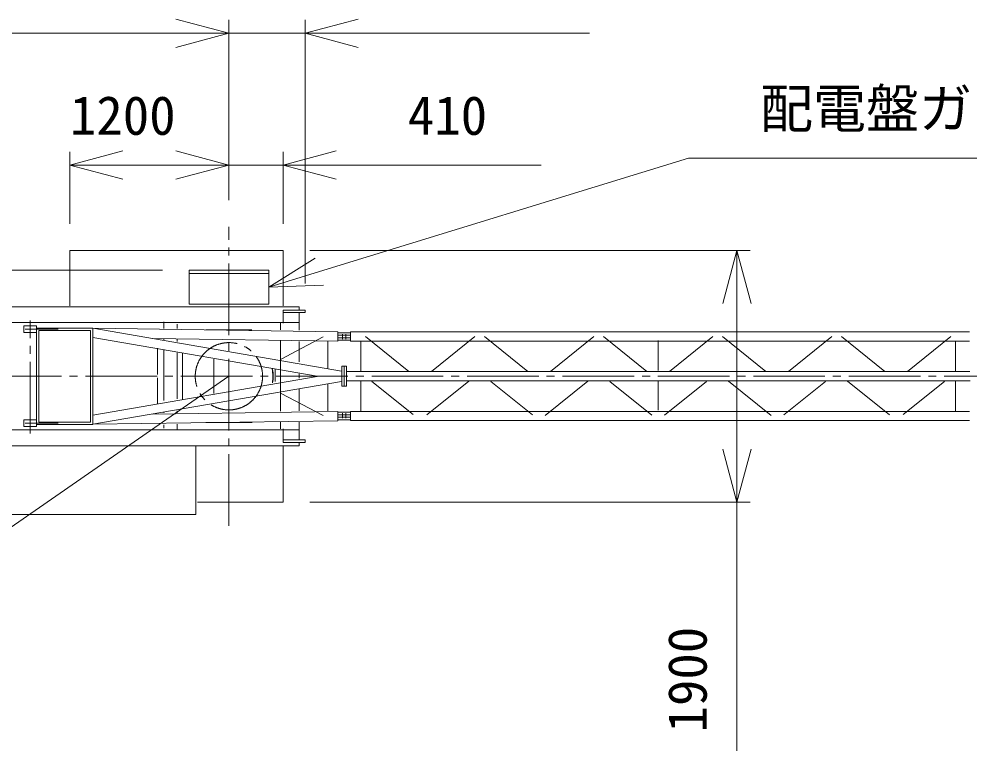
# Model space of a CAD drawing. Units: millimetres, scale not verified. Extents: x -17479 to 17501, y -24490 to 27284.
# Drawn here: x -12885 to -5710, y 18579 to 24106 of the extents above; entities that cross this region are included whole.
import ezdxf
from ezdxf.enums import TextEntityAlignment as Align

# ---------------------------------------------------------------- set-up
doc = ezdxf.new("R2010")
doc.units = ezdxf.units.MM
doc.header["$LTSCALE"] = 60
doc.linetypes.add('CHAIN2', pattern=[12, 9, -1, 1, -1])
for name, color, linetype, lineweight in [('0-2_05 寸法', 7, 'Continuous', 18), ('0-3_10 当社外形線', 3, 'Continuous', 18), ('0-4_12 当社中心線', 3, 'CHAIN2', 18), ('0-7_30 関連外形線', 6, 'Continuous', 18)]:
    doc.layers.add(name, color=color, linetype=linetype, lineweight=lineweight)
doc.styles.add('ＭＳ ゴシック', font='')
doc.styles.get('ＭＳ ゴシック').set_extended_font_data('MS Gothic')

msp = doc.modelspace()

# ---------------------------------------------------------------- linework, layer by layer
at = {"layer": '0-2_05 寸法'}
for p, q in [((-11301.31, 22737.6), (-11301.31, 24099.24)), ((-11301.31, 22737.6), (-11301.31, 24099.24)), ((-10726.38, 22108.14), (-10726.38, 24099.24)), ((-13831.38, 23999.24), (-11701.31, 23999.24)), ((-11701.31, 23999.24), (-12101.31, 23999.24)), ((-11301.31, 23999.24), (-11701.31, 23999.24)), ((-11301.31, 23999.24), (-11701.31, 23999.24)), ((-11301.31, 23999.24), (-10726.38, 23999.24)), ((-10726.38, 23999.24), (-10326.38, 23999.24)), ((-10326.38, 23999.24), (-8579.71, 23999.24)), ((-12501.38, 22558.64), (-12501.38, 23103.8)), ((-11301.31, 22737.6), (-11301.31, 23103.8)), ((-11301.31, 22737.6), (-11301.31, 23103.8)), ((-10891.38, 22558.64), (-10891.38, 23103.8)), ((-12501.38, 23003.8), (-12101.38, 23003.8)), ((-11701.31, 23003.8), (-12101.38, 23003.8)), ((-11701.31, 23003.8), (-12101.31, 23003.8)), ((-11301.31, 23003.8), (-11701.31, 23003.8)), ((-11301.31, 23003.8), (-11701.31, 23003.8)), ((-11301.31, 23003.8), (-10891.38, 23003.8)), ((-10891.38, 23003.8), (-10491.38, 23003.8)), ((-10491.38, 23003.8), (-8944.72, 23003.8)), ((-10691.38, 22358.64), (-7367.98, 22358.64)), ((-7467.98, 22358.64), (-7467.98, 21958.64)), ((-11801.31, 22208.64), (-16014.12, 22208.64)), ((-7467.98, 21958.64), (-7467.98, 20858.64)), ((-11301.39, 21408.64), (-13749.78, 19709.88)), ((-7467.98, 20458.64), (-7467.98, 20858.64)), ((-10691.38, 20458.64), (-7367.98, 20458.64)), ((-7467.98, 20458.64), (-7467.98, 18578.64))]:
    msp.add_line(p, q, dxfattribs=at)
for points in [[(-11701.31, 24106.42), (-11301.31, 23999.24), (-11701.31, 23892.06)], [(-11701.31, 24106.42), (-11301.31, 23999.24), (-11701.31, 23892.06)], [(-10326.38, 23892.06), (-10726.38, 23999.24), (-10326.38, 24106.42)], [(-12101.38, 22896.62), (-12501.38, 23003.8), (-12101.38, 23110.98)], [(-11701.31, 23110.98), (-11301.31, 23003.8), (-11701.31, 22896.62)], [(-11701.31, 23110.98), (-11301.31, 23003.8), (-11701.31, 22896.62)], [(-10491.38, 22896.62), (-10891.38, 23003.8), (-10491.38, 23110.98)], [(-11001.31, 22081.14), (-10618.99, 22198.75), (-7834.36, 23055.33), (-4521.03, 23055.33)], [(-7575.16, 21958.64), (-7467.98, 22358.64), (-7360.8, 21958.64)], [(-10587.48, 22096.3), (-11001.31, 22081.14), (-10650.51, 22301.19)], [(-7360.8, 20858.64), (-7467.98, 20458.64), (-7575.16, 20858.64)]]:
    msp.add_lwpolyline(points, dxfattribs=at)
at = {"layer": '0-3_10 当社外形線'}
for p, q in [((-12501.38, 22358.64), (-10891.38, 22358.64)), ((-12501.38, 22358.64), (-12501.38, 21940.91)), ((-10891.38, 22358.64), (-10891.38, 21940.91)), ((-14231.38, 21933.64), (-10771.9, 21933.64)), ((-10891.9, 21908.14), (-10726.38, 21908.14)), ((-10891.9, 21908.14), (-10891.9, 21810.04)), ((-10891.9, 21889.14), (-10726.38, 21889.14)), ((-10771.9, 21933.64), (-10771.9, 21910.86)), ((-10771.9, 21890.91), (-10771.9, 21756.43)), ((-10726.38, 21908.14), (-10726.38, 21889.14)), ((-14032.9, 21813.64), (-10771.9, 21813.64)), ((-11791.38, 21819.53), (-11791.38, 21769.66)), ((-10911.38, 21814.58), (-10911.38, 21759.74)), ((-12848.78, 21788.64), (-12753.98, 21788.64)), ((-12755.37, 21772.14), (-12327.38, 21772.14)), ((-12753.98, 21788.64), (-12753.98, 21409.19)), ((-12735.97, 21755.14), (-12345.39, 21755.14)), ((-12735.97, 21755.14), (-12735.97, 21409.19)), ((-12345.39, 21398.5), (-12345.39, 21755.14)), ((-12327.52, 21771.58), (-10451.84, 21447.2)), ((-12327.41, 21771.56), (-10478.78, 21744.37)), ((-12327.38, 21413.33), (-12327.38, 21772.14)), ((-11691.38, 21801.99), (-11691.38, 21769.66)), ((-11474.21, 21758.65), (-11128.45, 21758.65)), ((-10478.78, 21674.37), (-10478.78, 21744.37)), ((-10383.98, 21673.64), (-10383.98, 21743.64)), ((-10383.98, 21743.64), (-5712.1, 21743.64)), ((-10634.76, 21409.08), (-12327.53, 21701.66)), ((-11874.62, 21694.89), (-10478.78, 21674.37)), ((-11791.38, 21693.64), (-11791.38, 21683.73)), ((-11691.38, 21687.03), (-11691.38, 21670.92)), ((-10911.38, 21677.12), (-10911.38, 21145.02)), ((-10907.65, 21538.46), (-10589.45, 21706.3)), ((-10771.9, 21670.51), (-10771.9, 21518.48)), ((-10556.12, 21671.98), (-10556.12, 21466.7)), ((-10479.63, 21737.14), (-10383.98, 21737.14)), ((-10479.63, 21718.14), (-10383.98, 21718.14)), ((-10479.63, 21699.14), (-10383.98, 21699.14)), ((-10479.63, 21680.14), (-10383.98, 21680.14)), ((-10443.23, 21725.65), (-10443.23, 21687.49)), ((-10419.53, 21725.65), (-10419.53, 21687.49)), ((-10383.98, 21673.64), (-5712.1, 21673.64)), ((-10306.64, 21671.98), (-10306.64, 21446.41)), ((-10270.08, 21707.55), (-9942.63, 21444.37)), ((-9445.63, 21707.55), (-9773.08, 21444.37)), ((-9372.51, 21707.55), (-9045.06, 21444.37)), ((-8548.06, 21707.55), (-8875.52, 21444.37)), ((-8474.95, 21707.55), (-8147.49, 21444.37)), ((-8062.25, 21677.62), (-8062.25, 21452.05)), ((-7649.55, 21707.55), (-7977, 21444.37)), ((-7576.43, 21707.55), (-7248.98, 21444.37)), ((-6751.98, 21707.55), (-7079.44, 21444.37)), ((-6678.87, 21707.55), (-6351.41, 21444.37)), ((-5854.42, 21707.55), (-6181.87, 21444.37)), ((-5817.86, 21674.57), (-5817.86, 21445.21)), ((-5817.86, 21671.98), (-5817.86, 21446.41)), ((-11840.29, 21619.43), (-11840.29, 21420.69)), ((-11791.38, 21604.41), (-11791.38, 21224.34)), ((-11691.38, 21585.99), (-11691.38, 21237.77)), ((-11651.37, 21233.64), (-11651.37, 21584.93)), ((-11414.27, 21405.97), (-11414.27, 21538.46)), ((-10951.38, 21369.41), (-10951.38, 21458.59)), ((-10449.39, 21483.64), (-10413.37, 21483.64)), ((-10449.39, 21333.64), (-10449.39, 21483.64)), ((-10449.39, 21483.64), (-10449.39, 21333.64)), ((-10449.39, 21483.64), (-10413.37, 21483.64)), ((-10431.38, 21483.94), (-10431.38, 21335.52)), ((-10431.38, 21333.35), (-10431.38, 21481.77)), ((-10413.37, 21483.64), (-10413.37, 21333.64)), ((-10413.37, 21333.64), (-10413.37, 21483.64)), ((-12753.98, 21028.64), (-12753.98, 21408.1)), ((-12735.97, 21062.14), (-12735.97, 21408.1)), ((-12345.39, 21418.78), (-12345.39, 21062.14)), ((-10636.11, 21407.97), (-12327.53, 21115.63)), ((-12327.38, 21403.96), (-12327.38, 21045.14)), ((-11840.29, 21197.85), (-11840.29, 21396.6)), ((-11414.27, 21411.32), (-11414.27, 21278.82)), ((-10771.9, 21425.94), (-10771.9, 21392.89)), ((-10411.66, 21443.64), (-5710.01, 21443.64)), ((-12327.52, 21045.71), (-10451.68, 21370.11)), ((-10771.9, 21313.57), (-10771.9, 21148.33)), ((-10556.12, 21349.34), (-10556.12, 21146.41)), ((-10449.39, 21333.64), (-10413.37, 21333.64)), ((-10449.39, 21333.64), (-10413.37, 21333.64)), ((-10414.34, 21373.65), (-5709.23, 21373.65)), ((-10306.64, 21371.98), (-10306.64, 21146.41)), ((-10222.11, 21368.99), (-9910.76, 21118.77)), ((-9489.96, 21371.92), (-9808.07, 21116.25)), ((-9325, 21369.36), (-9010.27, 21116.41)), ((-8592.85, 21371.55), (-8914.34, 21113.17)), ((-8427.08, 21369.08), (-8109.77, 21114.06)), ((-8062.25, 21377.62), (-8062.25, 21152.05)), ((-7697.42, 21369.08), (-8014.72, 21114.06)), ((-7531.65, 21371.55), (-7210.15, 21113.17)), ((-6799.5, 21369.36), (-7114.23, 21116.41)), ((-6634.53, 21371.92), (-6316.42, 21116.25)), ((-5902.39, 21368.99), (-6213.73, 21118.77)), ((-5817.86, 21371.98), (-5817.86, 21146.41)), ((-5817.86, 21368.76), (-5817.86, 21146.36)), ((-10907.65, 21278.82), (-10589.45, 21110.99)), ((-11877.35, 21122.35), (-10478.78, 21142.92)), ((-11791.38, 21138.41), (-11791.38, 21131.8)), ((-11691.38, 21148.59), (-11691.38, 21131.6)), ((-10479.63, 21137.14), (-10383.98, 21137.14)), ((-10479.63, 21118.14), (-10383.98, 21118.14)), ((-10479.63, 21099.15), (-10383.98, 21099.15)), ((-10478.78, 21142.92), (-10478.78, 21072.91)), ((-10443.23, 21091.63), (-10443.23, 21129.8)), ((-10419.53, 21091.63), (-10419.53, 21129.8)), ((-10383.98, 21143.64), (-10383.98, 21073.64)), ((-10383.98, 21143.64), (-5713.09, 21143.64)), ((-12848.78, 21028.64), (-12753.98, 21028.64)), ((-12755.37, 21045.14), (-12327.38, 21045.14)), ((-12735.97, 21062.14), (-12345.39, 21062.14)), ((-12327.41, 21045.72), (-10478.78, 21072.91)), ((-11791.38, 21042.57), (-11791.38, 21016.07)), ((-11691.38, 21046.67), (-11691.38, 21003.24)), ((-11474.21, 21058.65), (-11125.68, 21058.65)), ((-10911.38, 21062.4), (-10911.38, 21012.03)), ((-10771.9, 21062.4), (-10771.9, 20933.57)), ((-10479.63, 21080.14), (-10383.98, 21080.14)), ((-10383.98, 21073.64), (-5713.09, 21073.64)), ((-14027.87, 21003.64), (-10771.9, 21003.64)), ((-10891.9, 21012.03), (-10891.9, 20909.14)), ((-14028.71, 20883.65), (-10771.9, 20883.65)), ((-11551.38, 20883.65), (-11551.38, 20363.64)), ((-10726.38, 20928.14), (-10891.9, 20928.14)), ((-10726.38, 20909.14), (-10891.9, 20909.14)), ((-10891.38, 20881.33), (-10891.38, 20458.64)), ((-10771.9, 20909.64), (-10771.9, 20883.65)), ((-10726.38, 20928.14), (-10726.38, 20909.14)), ((-11537.92, 20458.64), (-10891.38, 20458.64)), ((-14031.38, 20363.64), (-11551.38, 20363.64))]:
    msp.add_line(p, q, dxfattribs=at)
for points in [[(-12848.78, 21788.64), (-12848.78, 21738.64), (-12753.98, 21738.64)], [(-12848.78, 21028.64), (-12848.78, 21078.64), (-12753.98, 21078.64)]]:
    msp.add_lwpolyline(points, dxfattribs=at)
for centre, radius, start, end in [((-11299.72, 21406.64), 330, 351.5404, 10.03284), ((-11302.59, 21409.36), 335, 351.48501, 8.53574)]:
    msp.add_arc(centre, radius, start, end, dxfattribs=at)
at = {"layer": '0-4_12 当社中心線'}
for p, q in [((-11301.31, 20279.68), (-11301.31, 22537.6)), ((-12801.38, 20977.15), (-12801.38, 21829.29)), ((-12839.44, 21763.64), (-12588.81, 21763.64)), ((3996.08, 21408.64), (-14401.76, 21408.64)), ((-12839.44, 21053.65), (-12588.81, 21053.65))]:
    msp.add_line(p, q, dxfattribs=at)
msp.add_circle((-11301.31, 21408.57), 254, dxfattribs=at)
at = {"layer": '0-7_30 関連外形線'}
for p, q in [((-11601.31, 22208.64), (-11001.31, 22208.64)), ((-11601.31, 22183.64), (-11001.31, 22183.64)), ((-11001.31, 22208.64), (-11001.31, 21953.64))]:
    msp.add_line(p, q, dxfattribs=at)
msp.add_lwpolyline([(-11601.31, 22208.64), (-11601.31, 21953.64), (-11001.31, 21953.64)], dxfattribs=at)

# ---------------------------------------------------------------- texts
at = {"layer": '0-2_05 寸法', "style": 'ＭＳ ゴシック'}
for s, p in [('配電盤ガード', (-7294.36, 23195.33)), ('1200', (-12501.35, 23143.8)), ('410', (-9951.38, 23143.8))]:
    msp.add_text(s, height=293.3, dxfattribs=at).set_placement(p, align=Align.BOTTOM_LEFT)
msp.add_text('1900', height=293.3, rotation=90, dxfattribs=at).set_placement((-7607.98, 18718.64), align=Align.BOTTOM_LEFT)

doc.saveas('drawing.dxf')
